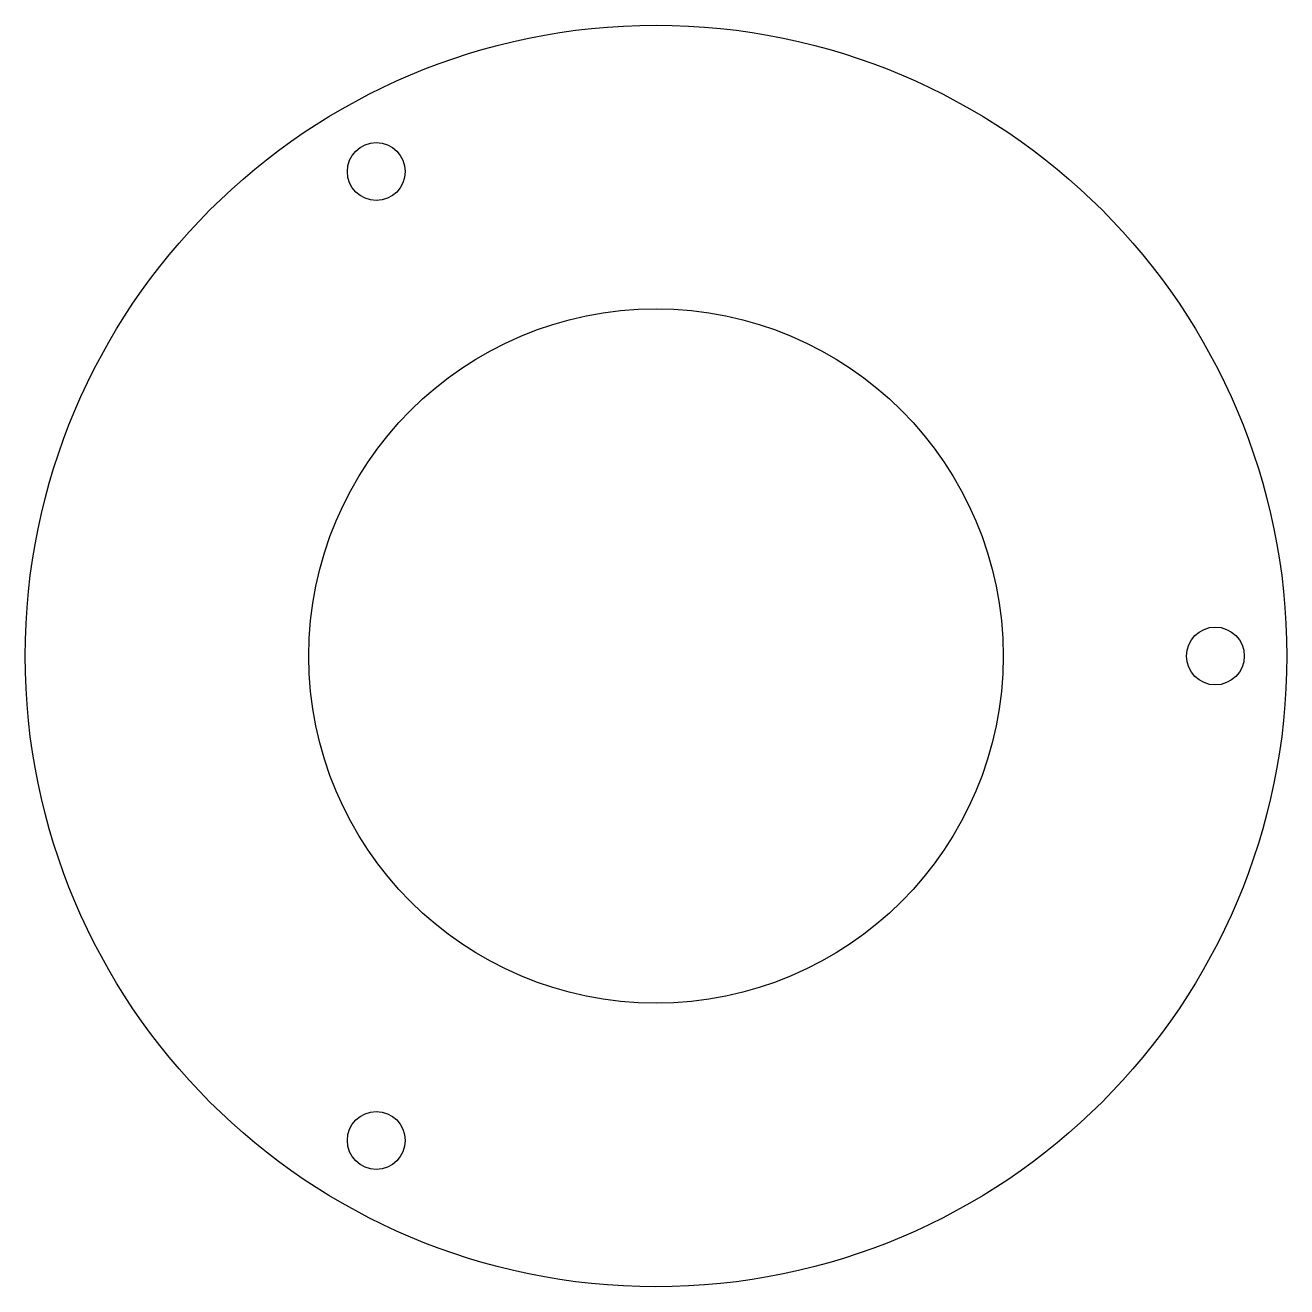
# Model space of a CAD drawing. Header units: millimetres. Extents: x -32.7 to 32.7, y -32.7 to 32.7.
import ezdxf

# ---------------------------------------------------------------- set-up
doc = ezdxf.new("R2010")
doc.units = ezdxf.units.MM

msp = doc.modelspace()

# ---------------------------------------------------------------- linework, layer by layer
at = {"color": 7, "linetype": 'Continuous', "lineweight": 25}
for centre, radius in [((0, 0), 32.7), ((-14.5, 25.115), 1.5), ((0, 0), 18), ((29, 0), 1.5), ((-14.5, -25.115), 1.5)]:
    msp.add_circle(centre, radius, dxfattribs=at)

doc.saveas('drawing.dxf')
